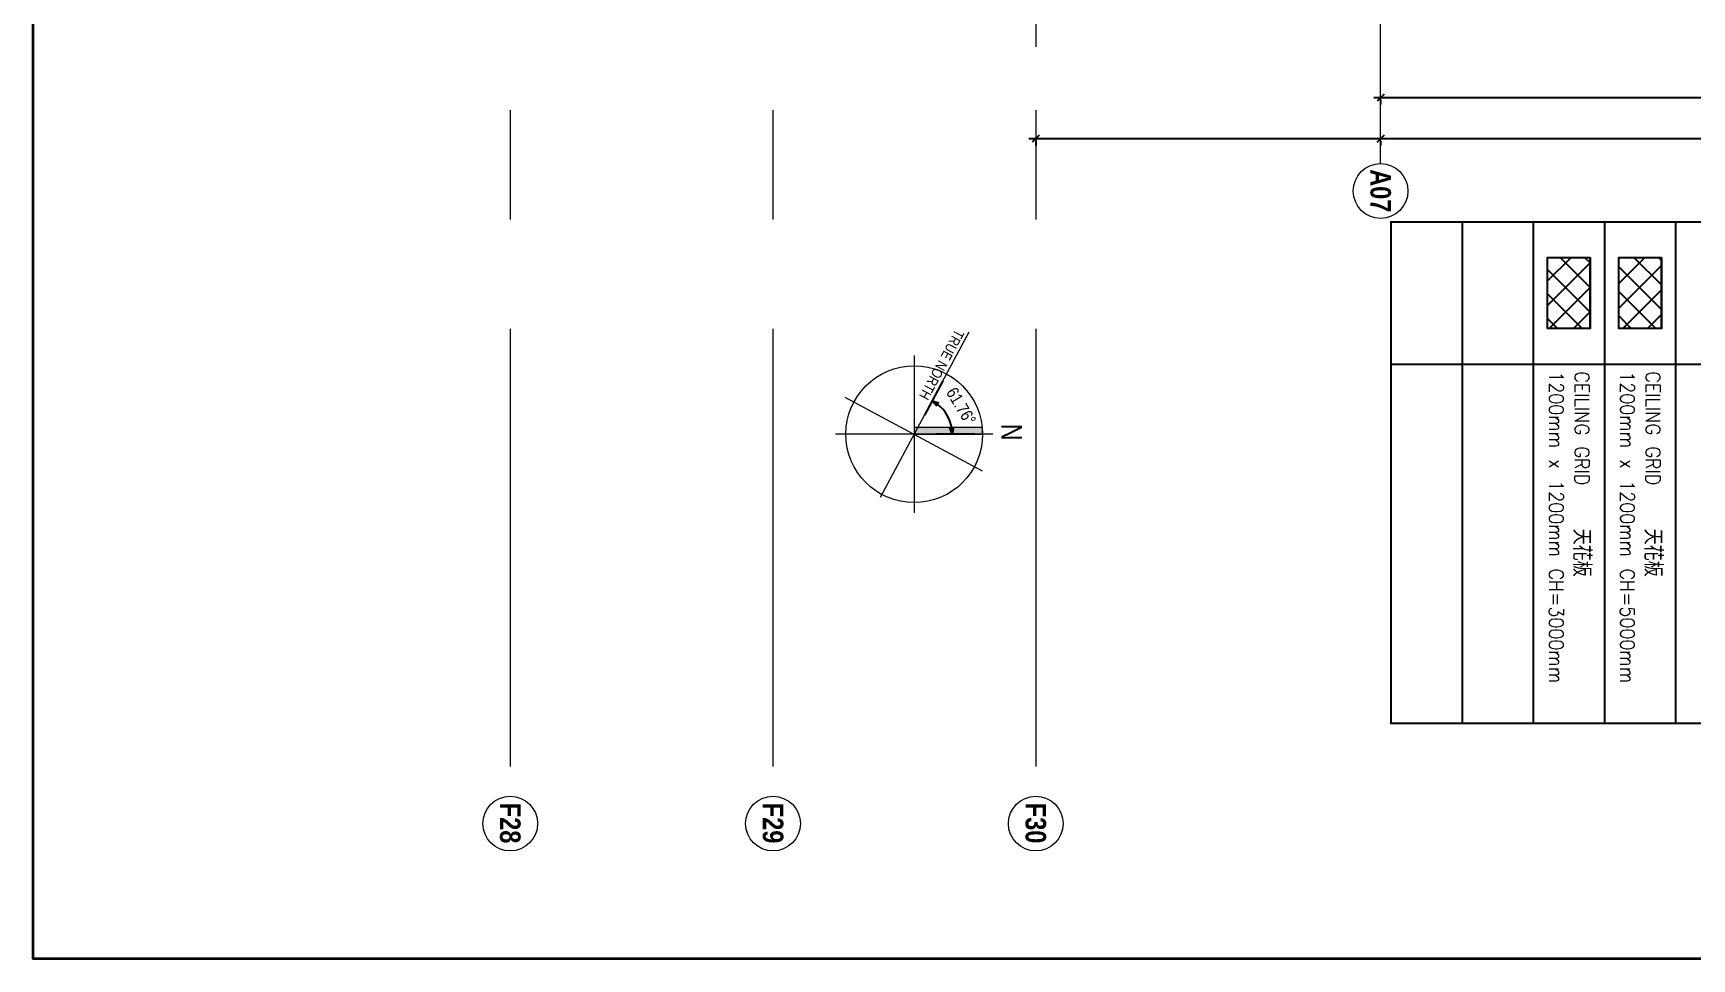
# Model space of a CAD drawing. Extents: x -14231 to 516634, y -267190 to 70805.
# Drawn here: x 358284 to 418883, y -178926 to -145088 of the extents above; entities that cross this region are included whole.
import ezdxf
from ezdxf.enums import TextEntityAlignment as Align

# ---------------------------------------------------------------- set-up
doc = ezdxf.new("R2010")
doc.units = 0
doc.header["$LTSCALE"] = 8
doc.linetypes.add('Dash', pattern=[1587.5, 793.75, -793.75])
doc.linetypes.add('IDA - Grid Line', pattern=[3500, 2000, -500, 500, -500])
doc.layers.get('0').update_dxf_attribs({"color": 1, "linetype": 'CONTINUOUS'})
doc.layers.get('Defpoints').update_dxf_attribs({"linetype": 'CONTINUOUS'})
for name, color, linetype in [('188K-SM-03-F10-ARCH-CEIL-Y2257103$0$K-TXT', 53, 'CONTINUOUS'), ('Ceiling FL+3000', 6, 'CONTINUOUS'), ('Ceiling FL+5000', 150, 'CONTINUOUS'), ('CTCI', 4, 'CONTINUOUS')]:
    doc.layers.add(name, color=color, linetype=linetype)
for name, color, linetype, lineweight in [('A-_--------_A', 7, 'CONTINUOUS', 9), ('A-_ANOTGRID_E', 7, 'CONTINUOUS', 9), ('A-_ANOTTEXT_A', 7, 'CONTINUOUS', 9), ('A-ANOT----_D', 7, 'CONTINUOUS', 9), ('A-COLN----_E1', 7, 'CONTINUOUS', 9)]:
    doc.layers.add(name, color=color, linetype=linetype, lineweight=lineweight)
doc.layers.add('A-_--------_E-', color=7, linetype='CONTINUOUS', lineweight=9, true_color=0x00a600)
doc.styles.add('188K-SM-03-F10-ARCH-CEIL-Y2257103$0$Standard', font='txt.shx', dxfattribs={"bigfont": 'chineset.shx'})
doc.styles.add('Arial Narrow', font='ARIALN.TTF', dxfattribs={"height": 0.2})
doc.styles.add('Arial Narrow_1', font='ARIALN.TTF', dxfattribs={"height": 0.18})
doc.styles.add('Arial Narrow_2', font='ARIALN.TTF', dxfattribs={"width": 0.8, "height": 0.22})
doc.styles.add('Arial Narrow_B', font='ARIALNB.TTF', dxfattribs={"height": 750})
doc.styles.add('Arial_1', font='arial.ttf', dxfattribs={"width": 0.8, "height": 450})
doc.dimstyles.new('IDA_-_Arial_-_1_8mm_-_Black_-_Angular_2', dxfattribs={"dimscale": 304.8, "dimtxt": 459.11673, "dimasz": 0.82021, "dimexe": 1.968504, "dimexo": 1.230315, "dimgap": 1.230315, "dimtad": 1, "dimdec": 0, "dimzin": 0, "dimdsep": 46, "dimtxsty": 'Arial_1', "dimblk1": 'OPEN30', "dimblk2": 'OPEN30', "dimsah": 1, "dimcen": 0.09, "dimdle": 0.82021, "dimazin": 0, "dimtfac": 1, "dimtdec": 4, "dimtix": 1, "dimtmove": 0, "dimatfit": 3, "dimfxl": 1, "dimtvp": 1, "dimtolj": 1, "dimtzin": 0, "dimarcsym": 2})
doc.dimstyles.new('IDA_-_Arial_-_2_5mm_-_Black_-_Diagonal', dxfattribs={"dimscale": 304.8, "dimtxt": 639.644359, "dimasz": 0.82021, "dimexe": 0.82021, "dimexo": 0.82021, "dimgap": 0, "dimtad": 1, "dimdec": 0, "dimzin": 0, "dimdsep": 46, "dimtxsty": 'Arial Narrow_2', "dimblk1": 'OBLIQUE', "dimblk2": 'OBLIQUE', "dimsah": 1, "dimcen": 0.09, "dimdle": 0.82021, "dimazin": 0, "dimtfac": 1, "dimtdec": 4, "dimtix": 1, "dimtmove": 0, "dimatfit": 3, "dimfxl": 1, "dimtvp": 1, "dimtolj": 1, "dimtzin": 0, "dimarcsym": 2})
pattern_1 = [(315, (1520187.9, -564332.96), (449.0128, 449.0128), []), (45, (1520187.9, -564332.96), (-449.0128, 449.0128), [])]

# ---------------------------------------------------------------- blocks, each defined once
blk = doc.blocks.new('Grid - 4 mm Dia-18759-PH1 LEVEL 3 - PROBE')
at = {"layer": 'A-_ANOTGRID_E', "color": 253, "true_color": 0xaaaaaa}
blk.add_circle((0, 0), 4, dxfattribs=at)
blk = doc.blocks.new('1659_F10N-PROBE_A_XF10N_R25_rvt-1-PH1 LEVEL 3 - PROBE')
at = {"layer": 'A-_ANOTGRID_E', "color": 254, "linetype": 'IDA - Grid Line', "true_color": 0xd4d4d4}
for p, q in [((822064, 325556), (979147, 325556)), ((822064, 315956), (979147, 315956)), ((822064, 306356), (979147, 306356))]:
    blk.add_line(p, q, dxfattribs=at)
at = {"layer": 'A-_ANOTGRID_E', "color": 254, "lineweight": 5, "true_color": 0xd4d4d4, "xscale": 249.9999999999999, "yscale": 249.9999999999999, "zscale": 249.9999999999999, "rotation": 269.9999999999995}
for p in [(980147, 325556), (980147, 315956), (980147, 306356)]:
    blk.add_blockref('Grid - 4 mm Dia-18759-PH1 LEVEL 3 - PROBE', p, dxfattribs=at)
at = {"layer": 'A-_ANOTGRID_E', "color": 253, "true_color": 0xaaaaaa, "char_height": 750, "width": 1803.8, "attachment_point": 1, "style": 'Arial Narrow_B'}
for s, insert in [('F30', (979388, 325934)), ('F29', (979388, 316334)), ('F28', (979388, 306734))]:
    blk.add_mtext(s, dxfattribs=dict(at, insert=insert))
blk = doc.blocks.new('mu_Column_Triangle_v1 - _A_柱_450x600mm-9869068-PH1 LEVEL 3 - PROBE')
at = {"layer": 'A-COLN----_E1', "linetype": 'Dash'}
for p, q in [((0, 2000), (0, 809)), ((0, 733), (0, 402)), ((400, 0), (426, 0)), ((576, 0), (2000, 0))]:
    blk.add_line(p, q, dxfattribs=at)
at = {"layer": 'A-COLN----_E1'}
for p, q in [((-1062, 674), (-1064, 651)), ((-1064, 651), (-1058, 611)), ((-1057, 695), (-1062, 674)), ((-1058, 611), (-1042, 575)), ((-1049, 717), (-1057, 695)), ((-1037, 737), (-1049, 717)), ((-1023, 756), (-1037, 737)), ((-1005, 772), (-1023, 756)), ((-984, 786), (-1005, 772)), ((-987, 653), (-985, 671)), ((-986, 638), (-987, 653)), ((-981, 624), (-986, 638)), ((-985, 671), (-979, 687)), ((-960, 798), (-984, 786)), ((-974, 611), (-981, 624)), ((-979, 687), (-968, 703)), ((-963, 600), (-974, 611)), ((-968, 703), (-953, 716)), ((-907, 813), (-960, 798)), ((-953, 716), (-934, 728)), ((-934, 728), (-909, 736)), ((-909, 736), (-879, 741)), ((-847, 819), (-907, 813)), ((-879, 741), (-844, 743)), ((-783, 813), (-847, 819)), ((-844, 743), (-810, 741)), ((-810, 741), (-781, 736)), ((-727, 797), (-783, 813)), ((-781, 736), (-756, 728)), ((-756, 728), (-736, 716)), ((-736, 716), (-719, 701)), ((-702, 785), (-727, 797)), ((-719, 701), (-706, 683)), ((-706, 683), (-698, 662)), ((-681, 770), (-702, 785)), ((-698, 662), (-692, 638)), ((-692, 638), (-616, 638)), ((-662, 753), (-681, 770)), ((-646, 733), (-662, 753)), ((-634, 711), (-646, 733)), ((-625, 688), (-634, 711)), ((-619, 664), (-625, 688)), ((-616, 638), (-619, 664)), ((-407, 809), (-483, 809)), ((-483, 809), (-483, 402)), ((-407, 402), (-407, 809)), ((100, 809), (-302, 809)), ((-302, 809), (-302, 733)), ((-302, 733), (-102, 733)), ((-102, 733), (-102, 402)), ((-26, 402), (-26, 733)), ((-26, 733), (100, 733)), ((426, 809), (400, 809)), ((400, 733), (426, 733)), ((697, 809), (601, 809)), ((601, 733), (697, 733)), ((697, 733), (697, 809)), ((-1083, 409), (-1082, 402)), ((-1007, 409), (-1083, 409)), ((-1042, 575), (-1015, 544)), ((-1015, 544), (-978, 519)), ((-1005, 402), (-1007, 409)), ((-978, 519), (-931, 500)), ((-947, 590), (-963, 600)), ((-920, 579), (-947, 590)), ((-931, 500), (-858, 481)), ((-839, 558), (-920, 579)), ((-858, 481), (-747, 452)), ((-755, 537), (-839, 558)), ((-704, 520), (-755, 537)), ((-747, 452), (-715, 436)), ((-715, 436), (-696, 417)), ((-661, 492), (-704, 520)), ((-696, 417), (-689, 402)), ((-644, 476), (-661, 492)), ((-630, 458), (-644, 476)), ((-620, 438), (-630, 458)), ((-613, 418), (-620, 438)), ((-611, 402), (-613, 418)), ((426, 552), (400, 552)), ((400, 476), (426, 476)), ((426, 276), (400, 276)), ((400, 200), (426, 200)), ((678, 552), (601, 552)), ((601, 476), (678, 476)), ((707, 276), (601, 276)), ((601, 200), (707, 200)), ((678, 476), (678, 552)), ((707, 200), (707, 276)), ((0, 0), (-225, -600)), ((-225, -600), (225, -600)), ((225, -600), (0, 0))]:
    blk.add_line(p, q, dxfattribs=at)
blk = doc.blocks.new('_Open30')
at = {"color": 0, "linetype": 'ByBlock', "lineweight": -2}
for p, q in [((-1, 0.27), (0, 0)), ((0, 0), (-1, -0.27)), ((0, 0), (-1, 0))]:
    blk.add_line(p, q, dxfattribs=at)
blk = doc.blocks.new('*D278')
at = {"layer": 'A-ANOT----_D', "color": 0, "lineweight": -2, "transparency": 16777216}
for p, q in [((391521, -157797), (390847, -159052)), ((392690, -159750), (391265, -159750))]:
    blk.add_line(p, q, dxfattribs=at)
blk.add_arc((390472, -159750), 1392, 10.30135, 51.45865, dxfattribs=at)
at = {"layer": 'Defpoints', "color": 0, "transparency": 16777216}
for p in [(391699, -157467), (391776, -159261), (390472, -159750), (393065, -159750)]:
    blk.add_point(p, dxfattribs=at)
at = {"layer": 'A-ANOT----_D', "color": 0, "lineweight": -2, "transparency": 16777216, "xscale": 250, "yscale": 250, "zscale": 250}
for p, rotation in [((391131, -158524), 146.6093274653375), ((391865, -159750), 275.1506725346605)]:
    blk.add_blockref('_Open30', p, dxfattribs=dict(at, rotation=rotation))
at = {"layer": 'A-ANOT----_D', "color": 0, "transparency": 16777216, "insert": (392186, -158725), "char_height": 450, "width": 1720.63, "attachment_point": 5, "rotation": 300.88, "style": 'Arial_1'}
blk.add_mtext('\\A1;61.76°', dxfattribs=at)
blk = doc.blocks.new('Grid - 4 mm Dia-V112-PH1 LEVEL 3 - PROBE')
at = {"layer": 'A-_ANOTGRID_E'}
blk.add_circle((0, 0), 4, dxfattribs=at)
blk = doc.blocks.new('IDA - North Point _ Scale Bar - North Point Only-9867521-PH1 LEVEL 3 - PROBE')
at = {"layer": 'A-_--------_A'}
h = blk.add_hatch(color=256, dxfattribs=at)
edge = h.paths.add_edge_path()
edge.add_line((-0.47, 0.88), (8.29, 5.59))
edge.add_arc((0, 0), 10, 28.24, 33.9792, ccw=False)
edge.add_line((8.81, 4.73), (0, 0))
edge.add_line((0, 0), (-0.47, 0.88))
for p, q in [((-5.44, 10.13), (5.44, -10.13)), ((10.13, 5.44), (-10.13, -5.44)), ((8.29, 5.59), (-0.47, 0.88)), ((0, 0), (8.81, 4.73)), ((-0.47, 0.88), (0, 0))]:
    blk.add_line(p, q, dxfattribs=at)
blk.add_circle((0, 0), 10, dxfattribs=at)
blk.add_arc((0, 0), 10, 28.24, 33.9792, dxfattribs=at)
at = {"layer": 'A-_--------_A', "insert": (13.15, 8.81), "char_height": 3, "width": 3.0464, "attachment_point": 1, "rotation": 298.24, "style": 'Arial Narrow'}
blk.add_mtext('N', dxfattribs=at)
blk = doc.blocks.new('_Oblique')
at = {"color": 0, "linetype": 'ByBlock', "lineweight": -2}
blk.add_line((-0.5, -0.5), (0.5, 0.5), dxfattribs=at)
blk = doc.blocks.new('*D269')
at = {"layer": 'A-ANOT----_D', "color": 0, "lineweight": -2, "transparency": 16777216}
for p, q in [((394663, -148944), (407763, -148944)), ((394913, -149018), (394913, -149194)), ((407513, -149018), (407513, -149194))]:
    blk.add_line(p, q, dxfattribs=at)
at = {"layer": 'Defpoints', "color": 0, "transparency": 16777216}
for p in [(394913, -148768), (407513, -148768), (407513, -148944)]:
    blk.add_point(p, dxfattribs=at)
at = {"layer": 'A-ANOT----_D', "color": 0, "lineweight": -2, "transparency": 16777216, "xscale": 250, "yscale": 250, "zscale": 250, "rotation": 180}
blk.add_blockref('_Oblique', (394913, -148944), dxfattribs=at)
at = {"layer": 'A-ANOT----_D', "color": 0, "lineweight": -2, "transparency": 16777216, "xscale": 250, "yscale": 250, "zscale": 250}
blk.add_blockref('_Oblique', (407513, -148944), dxfattribs=at)
at = {"layer": 'A-ANOT----_D', "color": 0, "transparency": 16777216, "insert": (401213, -148944), "char_height": 0.22, "width": 2375.82, "attachment_point": 5, "style": 'Arial Narrow_2'}
blk.add_mtext('\\A1;12600', dxfattribs=at)
blk = doc.blocks.new('*D270')
at = {"layer": 'A-ANOT----_D', "color": 0, "lineweight": -2, "transparency": 16777216}
for p, q in [((407263, -148944), (482363, -148944)), ((407513, -149018), (407513, -149194)), ((482113, -149018), (482113, -149194))]:
    blk.add_line(p, q, dxfattribs=at)
at = {"layer": 'Defpoints', "color": 0, "transparency": 16777216}
for p in [(407513, -148768), (482113, -148768), (482113, -148944)]:
    blk.add_point(p, dxfattribs=at)
at = {"layer": 'A-ANOT----_D', "color": 0, "lineweight": -2, "transparency": 16777216, "xscale": 250, "yscale": 250, "zscale": 250, "rotation": 180}
blk.add_blockref('_Oblique', (407513, -148944), dxfattribs=at)
at = {"layer": 'A-ANOT----_D', "color": 0, "lineweight": -2, "transparency": 16777216, "xscale": 250, "yscale": 250, "zscale": 250}
blk.add_blockref('_Oblique', (482113, -148944), dxfattribs=at)
at = {"layer": 'A-ANOT----_D', "color": 0, "transparency": 16777216, "insert": (444813, -148944), "char_height": 0.22, "width": 2375.82, "attachment_point": 5, "style": 'Arial Narrow_2'}
blk.add_mtext('\\A1;74600', dxfattribs=at)
blk = doc.blocks.new('*D271')
at = {"layer": 'A-ANOT----_D', "color": 0, "lineweight": -2, "transparency": 16777216}
for p, q in [((407263, -147444), (420363, -147444)), ((407513, -147518), (407513, -147694)), ((420113, -147518), (420113, -147694))]:
    blk.add_line(p, q, dxfattribs=at)
at = {"layer": 'Defpoints', "color": 0, "transparency": 16777216}
for p in [(407513, -147268), (420113, -147268), (420113, -147444)]:
    blk.add_point(p, dxfattribs=at)
at = {"layer": 'A-ANOT----_D', "color": 0, "lineweight": -2, "transparency": 16777216, "xscale": 250, "yscale": 250, "zscale": 250, "rotation": 180}
blk.add_blockref('_Oblique', (407513, -147444), dxfattribs=at)
at = {"layer": 'A-ANOT----_D', "color": 0, "lineweight": -2, "transparency": 16777216, "xscale": 250, "yscale": 250, "zscale": 250}
blk.add_blockref('_Oblique', (420113, -147444), dxfattribs=at)
at = {"layer": 'A-ANOT----_D', "color": 0, "transparency": 16777216, "insert": (413813, -147444), "char_height": 0.22, "width": 2375.82, "attachment_point": 5, "style": 'Arial Narrow_2'}
blk.add_mtext('\\A1;12600', dxfattribs=at)

msp = doc.modelspace()

# ---------------------------------------------------------------- hatches: boundary and pattern name
at = {"layer": 'Ceiling FL+3000', "lineweight": -3}
h = msp.add_hatch(dxfattribs=at)
h.set_pattern_fill('ANSI37', color=256, scale=200, angle=-90)
h.set_pattern_definition(pattern_1)
h.paths.add_polyline_path([(415170.5, -153285.8), (415170.5, -155885.8), (413610.5, -155885.8), (413610.5, -153285.8)])
edge = h.paths.add_edge_path(flags=17)
edge.add_line((415170.5, -155885.8), (415170.5, -153285.8))
at = {"layer": 'Ceiling FL+5000'}
h = msp.add_hatch(dxfattribs=at)
h.set_pattern_fill('ANSI37', color=256, scale=200, angle=-90)
h.set_pattern_definition(pattern_1)
h.paths.add_polyline_path([(417770.5, -153285.8), (417770.5, -155885.8), (416210.5, -155885.8), (416210.5, -153285.8)])

# ---------------------------------------------------------------- linework, layer by layer
at = {"layer": '188K-SM-03-F10-ARCH-CEIL-Y2257103$0$K-TXT'}
for p, q in [((407890.5, -151985.8), (407890.5, -170319.1)), ((410490.5, -151985.8), (410490.5, -170319.1)), ((413090.5, -151985.8), (413090.5, -170319.1)), ((415690.5, -151985.8), (415690.5, -170319.1)), ((418290.5, -151985.8), (418290.5, -170319.1)), ((407893.1, -157185.8), (420890.5, -157185.8))]:
    msp.add_line(p, q, dxfattribs=at)
at = {"layer": '188K-SM-03-F10-ARCH-CEIL-Y2257103$0$K-TXT', "const_width": 72.2}
msp.add_lwpolyline([(420890.5, -170319.1), (407893.1, -170319.1), (407893.1, -151985.8), (420890.5, -151985.8)], dxfattribs=at)
at = {"layer": 'A-_--------_E-', "color": 7}
for p, q in [((389240.2, -162044.2), (392483.2, -156006.3)), ((387938.8, -158391.1), (392960.4, -161088.1))]:
    msp.add_line(p, q, dxfattribs=at)
at = {"layer": 'A-_ANOTGRID_E', "color": 8, "linetype": 'IDA - Grid Line', "true_color": 0x808080}
msp.add_line((407513, -149857.8), (407513, -50848.6), dxfattribs=at)
at = {"layer": 'Ceiling FL+3000'}
msp.add_line((415170.5, -155885.8), (415170.5, -153285.8), dxfattribs=at)
at = {"layer": 'Ceiling FL+3000', "lineweight": -3}
msp.add_lwpolyline([(415170.5, -153285.8), (415170.5, -155885.8), (413610.5, -155885.8), (413610.5, -153285.8), (415170.5, -153285.8)], dxfattribs=at)
at = {"layer": 'Ceiling FL+5000'}
msp.add_line((417770.5, -155885.8), (417770.5, -153285.8), dxfattribs=at)
msp.add_lwpolyline([(417770.5, -153285.8), (417770.5, -155885.8), (416210.5, -155885.8), (416210.5, -153285.8), (417770.5, -153285.8)], dxfattribs=at)
at = {"layer": 'CTCI', "color": 2, "lineweight": 35}
msp.add_lwpolyline([(516634.3, -12938), (516634.3, -178925.7), (358283.8, -178925.7), (358283.8, -12938)], close=True, dxfattribs=at)

# ---------------------------------------------------------------- block references
at = {"lineweight": 5, "rotation": 270}
msp.add_blockref('1659_F10N-PROBE_A_XF10N_R25_rvt-1-PH1 LEVEL 3 - PROBE', (69356.9, 806163.5), dxfattribs=at)
at = {"layer": 'A-_--------_A', "lineweight": 5, "xscale": 250, "yscale": 250, "zscale": 250, "rotation": 331.759999999999}
msp.add_blockref('IDA - North Point _ Scale Bar - North Point Only-9867521-PH1 LEVEL 3 - PROBE', (390472.2, -159750.4), dxfattribs=at)
at = {"layer": 'A-_ANOTGRID_E', "lineweight": 5, "xscale": 250.0000000000001, "yscale": 250.0000000000001, "zscale": 250.0000000000001}
msp.add_blockref('Grid - 4 mm Dia-V112-PH1 LEVEL 3 - PROBE', (407513, -150857.8), dxfattribs=at)
at = {"layer": 'A-COLN----_E1', "lineweight": 9, "rotation": 270}
msp.add_blockref('mu_Column_Triangle_v1 - _A_柱_450x600mm-9869068-PH1 LEVEL 3 - PROBE', (394913, -143593.7), dxfattribs=at)

# ---------------------------------------------------------------- texts
at = {"layer": '188K-SM-03-F10-ARCH-CEIL-Y2257103$0$K-TXT', "style": '188K-SM-03-F10-ARCH-CEIL-Y2257103$0$Standard', "width": 0.9}
for s, height, p in [('CEILING GRID', 520, (414867.7, -157451.9)), ('CEILING GRID', 520, (417467.7, -157451.9)), ('1200mm x 1200mm CH=3000mm', 520, (413930.9, -157451.9)), ('1200mm x 1200mm CH=5000mm', 520, (416530.9, -157451.9)), ('天花板', 650, (414867.7, -163201)), ('天花板', 650, (417467.7, -163201))]:
    msp.add_text(s, height=height, rotation=270, dxfattribs=at).set_placement(p, align=Align.MIDDLE_LEFT)
at = {"layer": 'A-_ANOTGRID_E', "insert": (407890.5, -150061.7), "char_height": 750, "width": 1924.05, "attachment_point": 1, "rotation": 270, "style": 'Arial Narrow_B'}
msp.add_mtext('A07', dxfattribs=at)
at = {"layer": 'A-_ANOTTEXT_A', "insert": (392313.4, -156060.9), "char_height": 375, "width": 3447.256, "attachment_point": 1, "rotation": 241.4535, "style": 'Arial Narrow_1'}
msp.add_mtext('TRUE NORTH', dxfattribs=at)

# ---------------------------------------------------------------- dimensions: what is measured, and where the dimension line sits
at = {"layer": 'A-ANOT----_D'}
for base, p1, p2, override, picture, middle in [((420113, -147444.5), (407513, -147267.7), (420113, -147267.7), {"dimpost": '<>', "dimfxl": 12600}, '*D271', (413813, -147444.4)), ((407513, -148944.5), (394913, -148767.7), (407513, -148767.7), {"dimpost": '<>', "dimfxl": 12600}, '*D269', (401213, -148944.4)), ((482113, -148944.5), (407513, -148767.7), (482113, -148767.7), {"dimpost": '<>', "dimfxl": 74600}, '*D270', (444813, -148944.4))]:
    dim = msp.add_linear_dim(base=base, p1=p1, p2=p2, dimstyle='IDA_-_Arial_-_2_5mm_-_Black_-_Diagonal', override=override, dxfattribs=at)
    dim.commit()
    dim.dimension.update_dxf_attribs({"geometry": picture, "text_midpoint": middle})
dim = msp.add_angular_dim_3p(base=(391775.6, -159260.8), center=(390472.2, -159750.4), p1=(393064.6, -159750.4), p2=(391698.8, -157466.6), dimstyle='IDA_-_Arial_-_1_8mm_-_Black_-_Angular_2', override={"dimpost": '<>', "dimfxl": 2661.021979}, dxfattribs=at)
dim.commit()
dim.dimension.update_dxf_attribs({"geometry": '*D278', "text_midpoint": (392186.2, -158725.4)})

doc.saveas('drawing.dxf')
